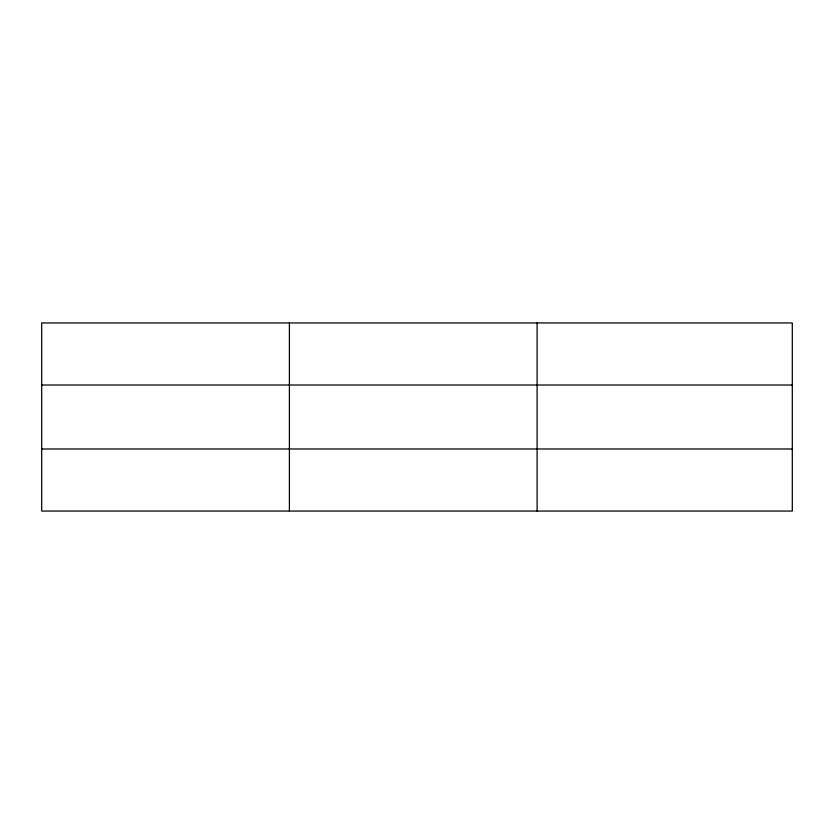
<?xml version="1.0" encoding="UTF-8"?>
<svg xmlns="http://www.w3.org/2000/svg" width="834" height="834" viewBox="0 0 834 834"><rect width="100%" height="100%" fill="white"/><g stroke="black" fill="none" stroke-linecap="round" stroke-linejoin="round"><path stroke-width="1.25" d="M289.398 322.946L289.398 511.054M537.096 322.946L537.096 511.054M792.3 448.984L792.3 511.054L41.7 511.054L41.7 322.946L792.3 322.946L792.3 448.984L41.7 448.984M41.7 385.016L792.3 385.016"/></g></svg>
